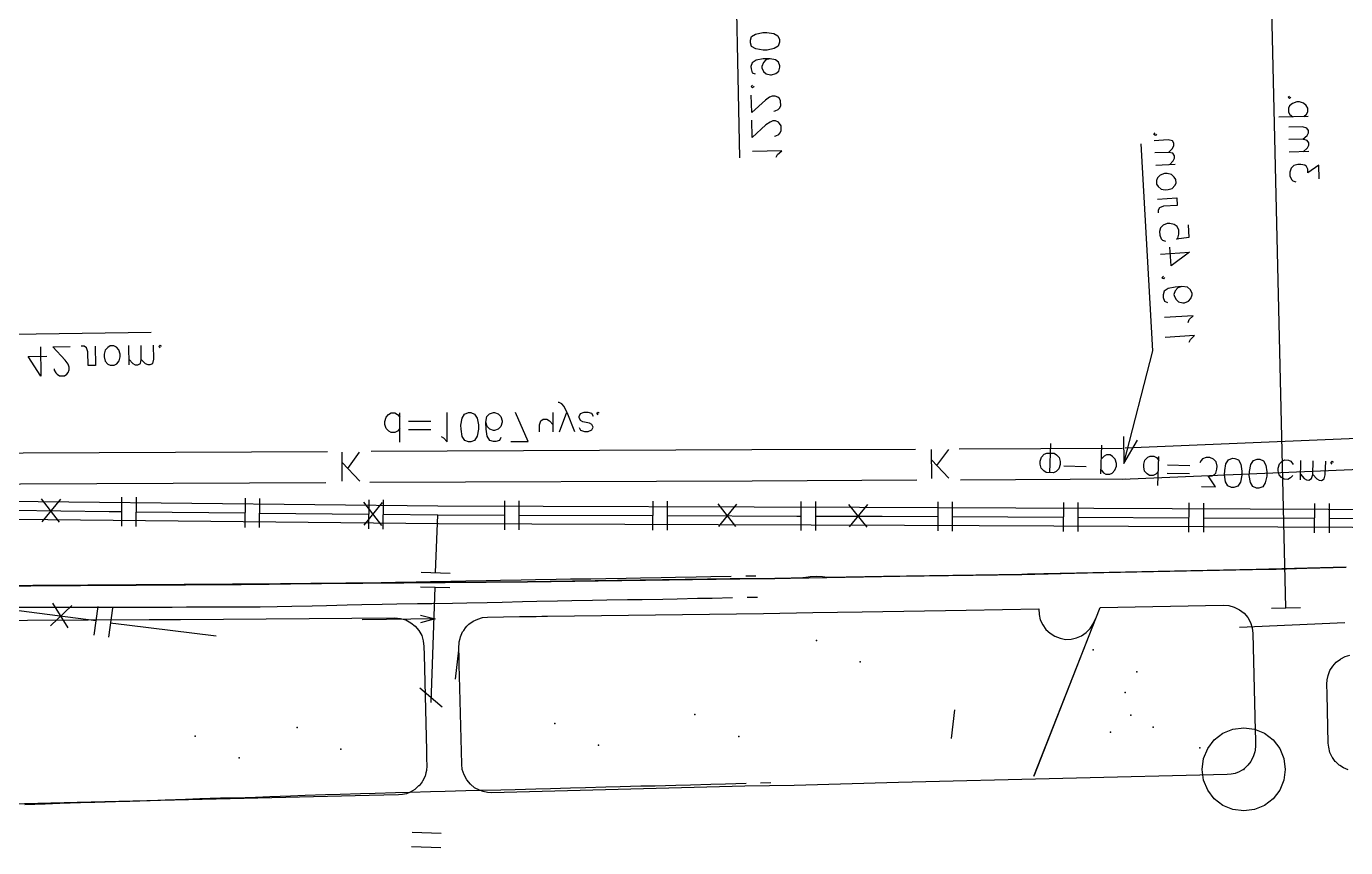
# Model space of a CAD drawing. Header units: metres. Extents: x 131 to 658, y 22 to 173.
# Drawn here: x 350.57 to 398.14, y 91.06 to 120.64 of the extents above; entities that cross this region are included whole.
import ezdxf

# ---------------------------------------------------------------- set-up
doc = ezdxf.new("R2010")
doc.units = ezdxf.units.M
for name, color, linetype in [('CURB', 7, 'Continuous'), ('ELECTR_CABLE', 7, 'Continuous'), ('GAS', 7, 'Continuous'), ('GRASS', 7, 'Continuous'), ('OVERHEAD_POWER_LINE', 7, 'Continuous'), ('ROAD', 7, 'Continuous'), ('SEWER', 7, 'Continuous'), ('SIDEWALK_PATH', 7, 'Continuous'), ('TREE', 7, 'Continuous')]:
    doc.layers.add(name, color=color, linetype=linetype)

msp = doc.modelspace()

# ---------------------------------------------------------------- linework, layer by layer
at = {"layer": 'CURB'}
for points in [[(376.513, 100.844), (376.879, 100.844)], [(350.003, 100.489), (350.735, 100.489), (351.268, 100.5), (352, 100.5), (352.522, 100.5), (353.265, 100.511), (353.787, 100.511), (354.53, 100.511), (355.052, 100.522), (355.784, 100.522), (356.317, 100.522), (357.049, 100.533), (357.571, 100.533), (358.314, 100.533), (358.836, 100.544), (359.091, 100.544), (359.091, 100.544), (359.58, 100.555), (360.101, 100.555), (360.833, 100.577), (361.366, 100.577), (362.098, 100.6), (362.62, 100.6), (363.364, 100.611), (363.885, 100.622), (364.629, 100.633), (365.15, 100.644), (365.882, 100.655), (366.415, 100.666), (367.147, 100.677), (367.669, 100.688), (368.413, 100.699), (368.934, 100.711), (369.678, 100.722), (370.199, 100.733), (370.932, 100.744), (371.464, 100.755), (372.197, 100.766), (372.718, 100.777), (373.462, 100.788), (373.983, 100.799), (374.727, 100.81), (375.248, 100.821), (375.981, 100.833)], [(350.036, 99.712), (350.769, 99.712), (351.301, 99.712), (352.034, 99.712), (352.566, 99.723), (353.299, 99.723), (353.82, 99.723), (354.564, 99.723), (355.085, 99.723), (355.829, 99.723), (356.35, 99.734), (357.094, 99.734), (357.615, 99.734), (358.359, 99.734), (358.88, 99.734), (359.002, 99.734), (359.002, 99.734), (359.613, 99.745), (360.145, 99.756), (360.878, 99.767), (361.399, 99.778), (362.143, 99.801), (362.664, 99.812), (363.408, 99.823), (363.929, 99.834), (364.673, 99.845), (365.194, 99.856), (365.938, 99.867), (366.459, 99.878), (367.192, 99.889), (367.725, 99.9), (368.457, 99.923), (368.978, 99.934), (369.722, 99.945), (370.243, 99.956), (370.987, 99.967), (371.509, 99.978), (372.252, 99.989), (372.774, 100), (373.517, 100.011), (374.039, 100.023), (374.771, 100.045), (375.304, 100.045), (376.036, 100.067)], [(376.558, 100.078), (376.935, 100.078)], [(350.513, 92.61), (351.257, 92.632), (351.778, 92.654), (352.522, 92.676), (353.044, 92.688), (353.787, 92.721), (354.309, 92.732), (355.041, 92.754), (355.574, 92.776), (356.306, 92.799), (356.828, 92.821), (357.571, 92.843), (358.093, 92.854), (358.836, 92.876), (359.358, 92.898), (360.101, 92.921), (360.623, 92.943), (361.355, 92.965), (361.888, 92.976), (362.62, 93.009), (363.153, 93.02), (363.885, 93.043), (364.407, 93.054), (365.15, 93.076), (365.672, 93.087), (366.415, 93.109), (366.937, 93.12), (367.68, 93.143), (368.202, 93.154), (368.945, 93.176), (369.467, 93.187), (370.199, 93.209), (370.732, 93.22), (371.464, 93.242), (371.986, 93.253), (372.729, 93.276), (373.251, 93.287), (373.994, 93.309), (374.516, 93.32), (375.259, 93.342), (375.781, 93.353), (376.524, 93.376)], [(377.046, 93.387), (377.412, 93.398)]]:
    msp.add_lwpolyline(points, dxfattribs=at)
at = {"layer": 'ELECTR_CABLE'}
for points in [[(375.625, 128.486), (375.193, 129.362), (375.193, 129.362), (376.103, 124.657), (376.103, 124.657), (376.291, 115.902)], [(395.988, 99.69), (395.322, 127.909)], [(377.723, 120.074), (377.678, 119.93), (377.678, 119.93), (377.534, 119.841), (377.534, 119.841), (377.279, 119.786), (377.279, 119.786), (377.135, 119.786), (377.135, 119.786), (376.879, 119.83), (376.879, 119.83), (376.724, 119.919), (376.724, 119.919), (376.68, 120.052), (376.68, 120.052), (376.68, 120.141), (376.68, 120.141), (376.724, 120.274), (376.724, 120.274), (376.868, 120.363), (376.868, 120.363), (377.123, 120.418), (377.123, 120.418), (377.268, 120.418), (377.268, 120.418), (377.523, 120.385), (377.523, 120.385), (377.667, 120.296), (377.667, 120.296), (377.723, 120.163), (377.723, 120.163), (377.723, 120.074)], [(377.39, 119.475), (377.234, 119.431), (377.234, 119.431), (377.146, 119.342), (377.146, 119.342), (377.09, 119.198), (377.09, 119.198), (377.09, 119.153), (377.09, 119.153), (377.146, 119.02), (377.146, 119.02), (377.246, 118.931), (377.246, 118.931), (377.401, 118.898), (377.401, 118.898), (377.445, 118.898), (377.445, 118.898), (377.601, 118.943), (377.601, 118.943), (377.701, 119.031), (377.701, 119.031), (377.745, 119.176), (377.745, 119.176), (377.745, 119.22), (377.745, 119.22), (377.689, 119.353), (377.689, 119.353), (377.59, 119.442), (377.59, 119.442), (377.39, 119.475), (377.39, 119.475), (377.135, 119.475), (377.135, 119.475), (376.89, 119.42), (376.89, 119.42), (376.746, 119.331), (376.746, 119.331), (376.691, 119.198), (376.691, 119.198), (376.702, 119.109), (376.702, 119.109), (376.746, 118.965), (376.746, 118.965), (376.846, 118.931)], [(376.813, 118.476), (376.757, 118.432), (376.757, 118.432), (376.713, 118.476), (376.713, 118.476), (376.757, 118.521)], [(377.523, 117.589), (377.578, 117.6), (377.578, 117.6), (377.678, 117.644), (377.678, 117.644), (377.723, 117.689), (377.723, 117.689), (377.778, 117.777), (377.778, 117.777), (377.767, 117.955), (377.767, 117.955), (377.723, 118.044), (377.723, 118.044), (377.667, 118.088), (377.667, 118.088), (377.567, 118.132), (377.567, 118.132), (377.467, 118.132), (377.467, 118.132), (377.368, 118.088), (377.368, 118.088), (377.223, 117.988), (377.223, 117.988), (376.735, 117.533), (376.735, 117.533), (376.713, 118.166)], [(396.166, 118.088), (396.121, 118.044), (396.121, 118.044), (396.066, 118.088), (396.066, 118.088), (396.121, 118.132)], [(396.632, 117.389), (396.731, 117.478), (396.731, 117.478), (396.776, 117.567), (396.776, 117.567), (396.776, 117.7), (396.776, 117.7), (396.72, 117.788), (396.72, 117.788), (396.621, 117.877), (396.621, 117.877), (396.476, 117.922), (396.476, 117.922), (396.376, 117.922), (396.376, 117.922), (396.221, 117.866), (396.221, 117.866), (396.121, 117.777), (396.121, 117.777), (396.077, 117.689), (396.077, 117.689), (396.077, 117.555), (396.077, 117.555), (396.132, 117.467), (396.132, 117.467), (396.232, 117.378)], [(377.545, 116.69), (377.601, 116.701), (377.601, 116.701), (377.701, 116.745), (377.701, 116.745), (377.745, 116.79), (377.745, 116.79), (377.789, 116.879), (377.789, 116.879), (377.789, 117.056), (377.789, 117.056), (377.734, 117.145), (377.734, 117.145), (377.689, 117.189), (377.689, 117.189), (377.59, 117.234), (377.59, 117.234), (377.49, 117.234), (377.49, 117.234), (377.39, 117.189), (377.39, 117.189), (377.234, 117.089), (377.234, 117.089), (376.746, 116.634), (376.746, 116.634), (376.735, 117.267)], [(396.787, 117.389), (395.733, 117.367)], [(396.598, 116.579), (396.754, 116.712), (396.754, 116.712), (396.798, 116.801), (396.798, 116.801), (396.798, 116.89), (396.798, 116.89), (396.743, 116.978), (396.743, 116.978), (396.587, 117.023), (396.587, 117.023), (396.088, 117.012)], [(396.609, 116.124), (396.765, 116.268), (396.765, 116.268), (396.809, 116.357), (396.809, 116.357), (396.809, 116.446), (396.809, 116.446), (396.754, 116.535), (396.754, 116.535), (396.598, 116.579), (396.598, 116.579), (396.099, 116.568)], [(377.612, 115.935), (377.656, 116.024), (377.656, 116.024), (377.811, 116.157), (377.811, 116.157), (376.757, 116.135)], [(396.809, 116.135), (396.11, 116.113)], [(397.186, 115.147), (397.175, 115.647), (397.175, 115.647), (396.776, 115.369), (396.776, 115.369), (396.776, 115.503), (396.776, 115.503), (396.731, 115.591), (396.731, 115.591), (396.676, 115.636), (396.676, 115.636), (396.521, 115.669), (396.521, 115.669), (396.421, 115.669), (396.421, 115.669), (396.276, 115.625), (396.276, 115.625), (396.177, 115.536), (396.177, 115.536), (396.132, 115.392), (396.132, 115.392), (396.132, 115.258), (396.132, 115.258), (396.188, 115.125), (396.188, 115.125), (396.243, 115.081), (396.243, 115.081), (396.343, 115.036)], [(395.466, 99.679), (396.51, 99.701)], [(398.107, 99.157), (394.312, 98.991)]]:
    msp.add_lwpolyline(points, dxfattribs=at)
at = {"layer": 'GAS'}
for points in [[(387.477, 104.561), (387.51, 105.615)], [(387.61, 104.561), (387.344, 104.572), (387.344, 104.572), (387.255, 104.628), (387.255, 104.628), (387.166, 104.728), (387.166, 104.728), (387.133, 104.872), (387.133, 104.872), (387.133, 104.972), (387.133, 104.972), (387.177, 105.127), (387.177, 105.127), (387.277, 105.227), (387.277, 105.227), (387.366, 105.271), (387.366, 105.271), (387.632, 105.26), (387.632, 105.26), (387.721, 105.205), (387.721, 105.205), (387.81, 105.105), (387.81, 105.105), (387.854, 104.961), (387.854, 104.961), (387.843, 104.861), (387.843, 104.861), (387.799, 104.705), (387.799, 104.705), (387.71, 104.605), (387.71, 104.605), (387.61, 104.561)], [(389.319, 104.517), (389.352, 105.56)], [(389.33, 104.661), (389.408, 104.561), (389.408, 104.561), (389.496, 104.506), (389.496, 104.506), (389.641, 104.506), (389.641, 104.506), (389.729, 104.55), (389.729, 104.55), (389.818, 104.65), (389.818, 104.65), (389.874, 104.794), (389.874, 104.794), (389.874, 104.894), (389.874, 104.894), (389.829, 105.049), (389.829, 105.049), (389.741, 105.149), (389.741, 105.149), (389.652, 105.205), (389.652, 105.205), (389.519, 105.205), (389.519, 105.205), (389.43, 105.16), (389.43, 105.16), (389.341, 105.06)], [(391.394, 104.605), (391.294, 104.506), (391.294, 104.506), (391.205, 104.461), (391.205, 104.461), (391.072, 104.461), (391.072, 104.461), (390.983, 104.517), (390.983, 104.517), (390.895, 104.617), (390.895, 104.617), (390.861, 104.772), (390.861, 104.772), (390.861, 104.872), (390.861, 104.872), (390.906, 105.016), (390.906, 105.016), (391.006, 105.116), (391.006, 105.116), (391.094, 105.16), (391.094, 105.16), (391.227, 105.16), (391.227, 105.16), (391.316, 105.105), (391.316, 105.105), (391.405, 105.005)], [(391.372, 104.106), (391.405, 105.149)], [(387.976, 104.805), (388.786, 104.783)], [(391.716, 104.85), (392.526, 104.827)], [(392.947, 104.062), (393.447, 104.051), (393.447, 104.051), (393.18, 104.45), (393.18, 104.45), (393.325, 104.45), (393.325, 104.45), (393.414, 104.495), (393.414, 104.495), (393.458, 104.55), (393.458, 104.55), (393.502, 104.694), (393.502, 104.694), (393.513, 104.794), (393.513, 104.794), (393.469, 104.95), (393.469, 104.95), (393.38, 105.049), (393.38, 105.049), (393.247, 105.105), (393.247, 105.105), (393.114, 105.105), (393.114, 105.105), (392.981, 105.06), (392.981, 105.06), (392.936, 105.005), (392.936, 105.005), (392.881, 104.916)], [(394.024, 104.028), (393.891, 104.084), (393.891, 104.084), (393.813, 104.239), (393.813, 104.239), (393.769, 104.483), (393.769, 104.483), (393.78, 104.639), (393.78, 104.639), (393.824, 104.883), (393.824, 104.883), (393.924, 105.027), (393.924, 105.027), (394.057, 105.083), (394.057, 105.083), (394.146, 105.072), (394.146, 105.072), (394.279, 105.027), (394.279, 105.027), (394.368, 104.872), (394.368, 104.872), (394.401, 104.617), (394.401, 104.617), (394.401, 104.472), (394.401, 104.472), (394.346, 104.217), (394.346, 104.217), (394.257, 104.073), (394.257, 104.073), (394.113, 104.028), (394.113, 104.028), (394.024, 104.028)], [(394.923, 104.006), (394.79, 104.062), (394.79, 104.062), (394.712, 104.206), (394.712, 104.206), (394.667, 104.461), (394.667, 104.461), (394.679, 104.605), (394.679, 104.605), (394.723, 104.861), (394.723, 104.861), (394.823, 105.005), (394.823, 105.005), (394.956, 105.049), (394.956, 105.049), (395.045, 105.049), (395.045, 105.049), (395.178, 104.994), (395.178, 104.994), (395.267, 104.839), (395.267, 104.839), (395.3, 104.594), (395.3, 104.594), (395.3, 104.439), (395.3, 104.439), (395.244, 104.195), (395.244, 104.195), (395.156, 104.051), (395.156, 104.051), (395.011, 104.006), (395.011, 104.006), (394.923, 104.006)], [(396.243, 104.461), (396.154, 104.372), (396.154, 104.372), (396.055, 104.317), (396.055, 104.317), (395.921, 104.328), (395.921, 104.328), (395.833, 104.384), (395.833, 104.384), (395.744, 104.483), (395.744, 104.483), (395.711, 104.628), (395.711, 104.628), (395.711, 104.728), (395.711, 104.728), (395.755, 104.883), (395.755, 104.883), (395.855, 104.972), (395.855, 104.972), (395.944, 105.027), (395.944, 105.027), (396.077, 105.016), (396.077, 105.016), (396.166, 104.972), (396.166, 104.972), (396.254, 104.861)], [(396.51, 104.306), (396.532, 105.005)], [(396.51, 104.506), (396.643, 104.35), (396.643, 104.35), (396.731, 104.306), (396.731, 104.306), (396.82, 104.295), (396.82, 104.295), (396.909, 104.35), (396.909, 104.35), (396.964, 104.495), (396.964, 104.495), (396.976, 104.994)], [(396.964, 104.495), (397.098, 104.339), (397.098, 104.339), (397.186, 104.295), (397.186, 104.295), (397.275, 104.284), (397.275, 104.284), (397.364, 104.339), (397.364, 104.339), (397.408, 104.483), (397.408, 104.483), (397.431, 104.983)], [(397.652, 104.872), (397.608, 104.927), (397.608, 104.927), (397.652, 104.972), (397.652, 104.972), (397.697, 104.927)], [(380.619, 103.307), (365.405, 103.352), (365.405, 103.352), (343.223, 103.596), (343.223, 103.596), (320.73, 103.829), (320.73, 103.829), (297.626, 104.483), (297.626, 104.483), (297.615, 103.862), (297.615, 103.862), (309.222, 103.529), (309.222, 103.529), (320.819, 103.196), (320.819, 103.196), (327.554, 103.152), (327.554, 103.152), (343.123, 102.963), (343.123, 102.963), (365.428, 102.73), (365.428, 102.73), (382.239, 102.675)], [(391.705, 104.55), (392.515, 104.528)], [(351.767, 102.786), (351.124, 103.618)], [(351.146, 102.797), (351.812, 103.607)], [(354.009, 103.684), (353.998, 102.641)], [(354.53, 103.684), (354.519, 102.63)], [(358.459, 103.64), (358.448, 102.586)], [(358.98, 103.629), (358.969, 102.586)], [(363.386, 102.664), (362.742, 103.496)], [(362.753, 102.675), (363.419, 103.485)], [(362.92, 103.585), (362.909, 102.542)], [(363.441, 103.585), (363.43, 102.53)], [(367.813, 103.551), (367.813, 102.508)], [(368.335, 103.551), (368.335, 102.508)], [(373.162, 103.54), (373.151, 102.497)], [(373.684, 103.54), (373.684, 102.486)], [(376.158, 102.619), (375.514, 103.44)], [(375.537, 102.619), (376.191, 103.429)], [(378.499, 103.529), (378.499, 102.475)], [(379.021, 103.529), (379.021, 102.475)], [(380.885, 102.597), (380.231, 103.418)], [(380.253, 102.608), (380.919, 103.418)], [(382.239, 102.675), (417.227, 102.519), (417.227, 102.519), (417.238, 103.152), (417.238, 103.152), (380.619, 103.307)], [(383.438, 103.507), (383.438, 102.464)], [(383.959, 103.507), (383.959, 102.453)], [(387.965, 103.485), (387.954, 102.442)], [(388.487, 103.485), (388.487, 102.442)], [(392.493, 103.474), (392.481, 102.419)], [(393.014, 103.463), (393.014, 102.419)], [(397.02, 103.451), (397.009, 102.397)], [(397.542, 103.451), (397.542, 102.397)], [(350.07, 103.207), (353.554, 103.163), (353.554, 103.163), (353.998, 103.163)], [(354.519, 103.152), (358.459, 103.119)], [(358.98, 103.107), (362.909, 103.063)], [(363.43, 103.063), (365.405, 103.041)], [(365.328, 100.966), (365.405, 103.041)], [(365.405, 103.041), (367.813, 103.03)], [(368.335, 103.03), (373.151, 103.019)], [(373.684, 103.019), (378.355, 102.996), (378.355, 102.996), (378.499, 102.996)], [(379.021, 102.996), (381.429, 102.996)], [(381.429, 102.996), (383.438, 102.985)], [(383.959, 102.985), (387.965, 102.963)], [(388.487, 102.963), (392.493, 102.941)], [(393.014, 102.941), (397.009, 102.93)], [(397.542, 102.919), (401.536, 102.908)], [(364.806, 100.977), (365.849, 100.944)], [(364.784, 100.455), (365.838, 100.422)], [(365.172, 96.283), (365.317, 100.433)], [(349.271, 99.734), (353.088, 99.235)], [(351.446, 99.046), (352.211, 99.778)], [(352.078, 98.968), (351.534, 99.867)], [(353.154, 99.745), (353.01, 98.713)], [(353.676, 99.679), (353.532, 98.635)], [(353.598, 99.157), (354.198, 99.079), (354.198, 99.079), (357.416, 98.691)], [(366.16, 98.169), (366.038, 97.126)], [(365.561, 96.116), (364.762, 96.804)], [(384.037, 96.017), (383.915, 94.985)], [(364.484, 91.611), (365.527, 91.578)], [(364.462, 91.09), (365.516, 91.056)]]:
    msp.add_lwpolyline(points, dxfattribs=at)
at = {"layer": 'GRASS'}
msp.add_lwpolyline([(366.36, 93.675), (366.293, 93.864), (366.271, 94.064), (366.204, 96.804), (366.193, 97.237), (366.182, 97.615), (366.182, 97.936), (366.171, 98.192), (366.171, 98.291), (366.182, 98.391), (366.182, 98.469), (366.215, 98.591), (366.226, 98.647), (366.304, 98.824), (366.349, 98.88), (366.404, 98.968), (366.459, 99.035), (366.526, 99.101), (366.681, 99.212), (366.848, 99.29), (367.025, 99.346), (367.203, 99.357), (368.357, 99.379), (368.457, 99.379), (368.601, 99.379), (368.768, 99.379), (368.956, 99.379), (369.156, 99.39), (369.367, 99.39), (377.146, 99.49), (378.932, 99.523), (380.708, 99.545), (384.458, 99.612), (387.077, 99.656), (387.088, 99.457), (387.133, 99.257), (387.222, 99.079), (387.333, 98.913), (387.488, 98.78), (387.654, 98.669), (387.843, 98.602), (388.043, 98.558), (388.242, 98.569), (388.442, 98.613), (388.62, 98.691), (388.786, 98.802), (388.93, 98.946), (389.041, 99.113), (389.119, 99.301), (386.901, 93.624), (386.901, 93.624), (389.286, 99.701), (393.724, 99.79), (393.935, 99.778), (394.124, 99.723), (394.312, 99.623), (394.479, 99.501), (394.612, 99.346), (394.712, 99.168), (394.767, 98.968), (394.801, 98.769), (394.878, 95.273), (394.889, 94.951), (394.889, 94.752), (394.889, 94.718), (394.878, 94.563), (394.867, 94.507), (394.823, 94.363), (394.734, 94.186), (394.723, 94.163), (394.612, 94.03), (394.601, 94.008), (394.468, 93.886), (394.301, 93.786), (394.157, 93.731), (394.013, 93.697), (393.868, 93.686), (382.017, 93.398), (378.255, 93.298), (376.48, 93.265), (367.347, 93.032), (367.203, 93.043), (367.048, 93.076), (366.914, 93.12), (366.737, 93.209), (366.582, 93.342), (366.459, 93.498)], close=True, dxfattribs=at)
for points in [[(348.405, 99.235), (354.997, 99.268), (356.128, 99.268), (363.863, 99.335), (364.063, 99.312), (364.251, 99.257), (364.44, 99.157), (364.595, 99.035), (364.728, 98.88), (364.828, 98.702), (364.884, 98.502), (364.906, 98.303), (364.917, 98.003), (365.006, 94.552), (365.006, 94.241), (365.017, 94.03), (365.017, 93.997), (365.006, 93.831), (364.977, 93.755), (364.95, 93.631), (364.862, 93.453), (364.85, 93.431), (364.74, 93.287), (364.717, 93.276), (364.584, 93.154), (364.418, 93.054), (364.285, 92.998), (364.14, 92.965), (363.996, 92.954), (362.931, 92.932), (352.411, 92.676), (345.764, 92.51)], [(398.23, 93.853), (398.063, 93.93), (397.93, 94.008), (397.908, 94.03), (397.786, 94.141), (397.763, 94.163), (397.664, 94.308), (397.652, 94.319), (397.575, 94.485), (397.53, 94.674), (397.508, 94.818), (397.475, 96.583), (397.464, 96.938), (397.475, 97.104), (397.508, 97.259), (397.575, 97.437), (397.675, 97.592), (397.797, 97.737), (397.952, 97.848), (397.963, 97.859), (398.119, 97.936), (398.296, 97.992)]]:
    msp.add_lwpolyline(points, dxfattribs=at)
at = {"layer": 'GROUND'}
msp.add_lwpolyline([(395.966, 93.875), (395.915, 93.486), (395.765, 93.125), (395.526, 92.814), (395.216, 92.576), (394.854, 92.426), (394.466, 92.375), (394.078, 92.426), (393.716, 92.576), (393.405, 92.814), (393.167, 93.125), (393.017, 93.486), (392.966, 93.875), (393.017, 94.263), (393.167, 94.625), (393.405, 94.935), (393.716, 95.174), (394.078, 95.324), (394.466, 95.375), (394.854, 95.324), (395.216, 95.174), (395.526, 94.935), (395.765, 94.625), (395.915, 94.263)], close=True, dxfattribs=at)
at = {"layer": 'OVERHEAD_POWER_LINE'}
for points in [[(364.784, 99.434), (365.317, 99.301), (365.317, 99.301), (364.784, 99.157)], [(365.317, 99.301), (362.687, 99.257)]]:
    msp.add_lwpolyline(points, dxfattribs=at)
at = {"layer": 'ROAD'}
msp.add_lwpolyline([(398.163, 101.154), (395.377, 101.088), (394.911, 101.077), (386.667, 100.91), (386.666, 100.91), (386.467, 100.899), (381.484, 100.822), (379.458, 100.786), (379.458, 100.786), (379.283, 100.812), (379.282, 100.812), (379.282, 100.812), (379.058, 100.823), (379.057, 100.823), (378.833, 100.812), (378.833, 100.812), (378.832, 100.812), (378.609, 100.779), (378.573, 100.77), (377.734, 100.755), (377.733, 100.755), (377.556, 100.755), (375.947, 100.733), (368.645, 100.633), (359.735, 100.555), (352.788, 100.511), (350.813, 100.5), (343.256, 100.489)], dxfattribs=at)
at = {"layer": 'SEWER'}
for points in [[(391.327, 116.756), (391.283, 116.712), (391.283, 116.712), (391.227, 116.745), (391.227, 116.745), (391.272, 116.801)], [(391.76, 116.102), (391.904, 116.246), (391.904, 116.246), (391.949, 116.346), (391.949, 116.346), (391.949, 116.435), (391.949, 116.435), (391.893, 116.523), (391.893, 116.523), (391.738, 116.557), (391.738, 116.557), (391.239, 116.523)], [(390.129, 105.871), (390.14, 104.894), (390.14, 104.894), (391.194, 108.955), (391.194, 108.955), (390.772, 116.412)], [(391.793, 115.658), (391.927, 115.802), (391.927, 115.802), (391.971, 115.891), (391.971, 115.891), (391.971, 115.98), (391.971, 115.98), (391.915, 116.068), (391.915, 116.068), (391.76, 116.102), (391.76, 116.102), (391.261, 116.08)], [(391.993, 115.669), (391.294, 115.625)], [(392.026, 114.992), (392.015, 115.125), (392.015, 115.125), (391.96, 115.214), (391.96, 115.214), (391.86, 115.303), (391.86, 115.303), (391.705, 115.336), (391.705, 115.336), (391.605, 115.336), (391.605, 115.336), (391.46, 115.281), (391.46, 115.281), (391.361, 115.181), (391.361, 115.181), (391.316, 115.092), (391.316, 115.092), (391.327, 114.959), (391.327, 114.959), (391.383, 114.87), (391.383, 114.87), (391.494, 114.781), (391.494, 114.781), (391.638, 114.748), (391.638, 114.748), (391.738, 114.759), (391.738, 114.759), (391.882, 114.803), (391.882, 114.803), (391.982, 114.903), (391.982, 114.903), (392.026, 114.992)], [(391.361, 114.415), (392.06, 114.459), (392.06, 114.459), (392.071, 114.193), (392.071, 114.193), (391.571, 114.16), (391.571, 114.16), (391.427, 114.104), (391.427, 114.104), (391.383, 114.016), (391.383, 114.016), (391.383, 113.927)], [(392.459, 113.494), (392.493, 113.039), (392.493, 113.039), (392.038, 112.972), (392.038, 112.972), (392.093, 113.017), (392.093, 113.017), (392.126, 113.161), (392.126, 113.161), (392.126, 113.294), (392.126, 113.294), (392.071, 113.427), (392.071, 113.427), (391.96, 113.505), (391.96, 113.505), (391.805, 113.538), (391.805, 113.538), (391.705, 113.538), (391.705, 113.538), (391.56, 113.483), (391.56, 113.483), (391.472, 113.383), (391.472, 113.383), (391.427, 113.25), (391.427, 113.25), (391.438, 113.117), (391.438, 113.117), (391.494, 112.984), (391.494, 112.984), (391.538, 112.939), (391.538, 112.939), (391.649, 112.906)], [(391.472, 112.44), (392.515, 112.506), (392.515, 112.506), (391.849, 112.018), (391.849, 112.018), (391.805, 112.684)], [(391.616, 111.596), (391.571, 111.552), (391.571, 111.552), (391.516, 111.585), (391.516, 111.585), (391.571, 111.641)], [(392.237, 111.275), (392.093, 111.219), (392.093, 111.219), (391.993, 111.119), (391.993, 111.119), (391.949, 110.986), (391.949, 110.986), (391.96, 110.942), (391.96, 110.942), (392.015, 110.809), (392.015, 110.809), (392.115, 110.72), (392.115, 110.72), (392.271, 110.687), (392.271, 110.687), (392.326, 110.687), (392.326, 110.687), (392.47, 110.742), (392.47, 110.742), (392.559, 110.842), (392.559, 110.842), (392.603, 110.975), (392.603, 110.975), (392.603, 111.019), (392.603, 111.019), (392.548, 111.153), (392.548, 111.153), (392.437, 111.241), (392.437, 111.241), (392.237, 111.275), (392.237, 111.275), (391.993, 111.252), (391.993, 111.252), (391.738, 111.197), (391.738, 111.197), (391.594, 111.097), (391.594, 111.097), (391.56, 110.964), (391.56, 110.964), (391.56, 110.875), (391.56, 110.875), (391.616, 110.742), (391.616, 110.742), (391.716, 110.698)], [(392.459, 109.976), (392.504, 110.076), (392.504, 110.076), (392.648, 110.209), (392.648, 110.209), (391.605, 110.154)], [(347.373, 105.649), (347.65, 104.705), (347.65, 104.705), (347.595, 109.521), (347.595, 109.521), (355.074, 109.621)], [(392.504, 109.266), (392.548, 109.355), (392.548, 109.355), (392.692, 109.499), (392.692, 109.499), (391.638, 109.433)], [(351.079, 109.1), (351.09, 108.045), (351.09, 108.045), (350.636, 108.745), (350.636, 108.745), (351.312, 108.756)], [(351.579, 108.301), (351.579, 108.256), (351.579, 108.256), (351.634, 108.156), (351.634, 108.156), (351.679, 108.112), (351.679, 108.112), (351.767, 108.057), (351.767, 108.057), (351.945, 108.057), (351.945, 108.057), (352.034, 108.112), (352.034, 108.112), (352.078, 108.168), (352.078, 108.168), (352.122, 108.267), (352.122, 108.267), (352.122, 108.367), (352.122, 108.367), (352.078, 108.467), (352.078, 108.467), (351.978, 108.611), (351.978, 108.611), (351.523, 109.1), (351.523, 109.1), (352.156, 109.111)], [(353.055, 109.122), (353.066, 108.423), (353.066, 108.423), (352.799, 108.423), (352.799, 108.423), (352.788, 108.922), (352.788, 108.922), (352.744, 109.066), (352.744, 109.066), (352.655, 109.122), (352.655, 109.122), (352.555, 109.122)], [(353.598, 108.434), (353.743, 108.434), (353.743, 108.434), (353.831, 108.489), (353.831, 108.489), (353.92, 108.589), (353.92, 108.589), (353.953, 108.733), (353.953, 108.733), (353.953, 108.833), (353.953, 108.833), (353.909, 108.989), (353.909, 108.989), (353.82, 109.089), (353.82, 109.089), (353.732, 109.133), (353.732, 109.133), (353.598, 109.133), (353.598, 109.133), (353.51, 109.077), (353.51, 109.077), (353.421, 108.978), (353.421, 108.978), (353.376, 108.833), (353.376, 108.833), (353.376, 108.733), (353.376, 108.733), (353.421, 108.578), (353.421, 108.578), (353.51, 108.478), (353.51, 108.478), (353.598, 108.434)], [(354.275, 108.445), (354.264, 109.144)], [(354.275, 108.645), (354.408, 108.5), (354.408, 108.5), (354.497, 108.445), (354.497, 108.445), (354.597, 108.445), (354.597, 108.445), (354.686, 108.5), (354.686, 108.5), (354.719, 108.645), (354.719, 108.645), (354.719, 109.144)], [(354.719, 108.645), (354.863, 108.5), (354.863, 108.5), (354.952, 108.456), (354.952, 108.456), (355.041, 108.456), (355.041, 108.456), (355.13, 108.5), (355.13, 108.5), (355.174, 108.656), (355.174, 108.656), (355.163, 109.155)], [(355.396, 109.055), (355.352, 109.111), (355.352, 109.111), (355.396, 109.155), (355.396, 109.155), (355.44, 109.111)], [(370.055, 106.747), (369.966, 106.947), (369.966, 106.947), (369.877, 107.047), (369.877, 107.047), (369.789, 107.091), (369.789, 107.091), (369.744, 107.091)], [(364.04, 106.159), (363.952, 106.059), (363.952, 106.059), (363.863, 106.015), (363.863, 106.015), (363.73, 106.015), (363.73, 106.015), (363.641, 106.059), (363.641, 106.059), (363.552, 106.159), (363.552, 106.159), (363.497, 106.303), (363.497, 106.303), (363.497, 106.403), (363.497, 106.403), (363.541, 106.559), (363.541, 106.559), (363.63, 106.658), (363.63, 106.658), (363.73, 106.714), (363.73, 106.714), (363.863, 106.714), (363.863, 106.714), (363.952, 106.658), (363.952, 106.658), (364.04, 106.559)], [(364.04, 105.66), (364.04, 106.714)], [(365.527, 105.871), (365.616, 105.815), (365.616, 105.815), (365.749, 105.671), (365.749, 105.671), (365.749, 106.725)], [(366.515, 105.671), (366.382, 105.726), (366.382, 105.726), (366.293, 105.871), (366.293, 105.871), (366.249, 106.126), (366.249, 106.126), (366.238, 106.27), (366.238, 106.27), (366.282, 106.525), (366.282, 106.525), (366.371, 106.669), (366.371, 106.669), (366.515, 106.725), (366.515, 106.725), (366.604, 106.725), (366.604, 106.725), (366.737, 106.669), (366.737, 106.669), (366.826, 106.525), (366.826, 106.525), (366.87, 106.281), (366.87, 106.281), (366.87, 106.126), (366.87, 106.126), (366.826, 105.882), (366.826, 105.882), (366.737, 105.726), (366.737, 105.726), (366.604, 105.671), (366.604, 105.671), (366.515, 105.671)], [(367.68, 105.826), (367.636, 105.726), (367.636, 105.726), (367.503, 105.682), (367.503, 105.682), (367.414, 105.682), (367.414, 105.682), (367.281, 105.726), (367.281, 105.726), (367.192, 105.882), (367.192, 105.882), (367.147, 106.126), (367.147, 106.126), (367.136, 106.381), (367.136, 106.381), (367.181, 106.581), (367.181, 106.581), (367.27, 106.681), (367.27, 106.681), (367.414, 106.725), (367.414, 106.725), (367.458, 106.725), (367.458, 106.725), (367.591, 106.681), (367.591, 106.681), (367.68, 106.581), (367.68, 106.581), (367.725, 106.425), (367.725, 106.425), (367.725, 106.381), (367.725, 106.381), (367.68, 106.226), (367.68, 106.226), (367.591, 106.126), (367.591, 106.126), (367.458, 106.081), (367.458, 106.081), (367.414, 106.081), (367.414, 106.081), (367.281, 106.126), (367.281, 106.126), (367.192, 106.226), (367.192, 106.226), (367.136, 106.381)], [(368.046, 105.682), (368.668, 105.682), (368.668, 105.682), (368.213, 106.736)], [(369.567, 106.037), (369.567, 106.736)], [(369.8, 106.037), (370.055, 106.747), (370.055, 106.747), (370.332, 106.048)], [(370.51, 106.192), (370.554, 106.092), (370.554, 106.092), (370.698, 106.048), (370.698, 106.048), (370.832, 106.048), (370.832, 106.048), (370.965, 106.104), (370.965, 106.104), (371.009, 106.203), (371.009, 106.203), (370.965, 106.303), (370.965, 106.303), (370.876, 106.348), (370.876, 106.348), (370.643, 106.392), (370.643, 106.392), (370.554, 106.448), (370.554, 106.448), (370.51, 106.547), (370.51, 106.547), (370.51, 106.592), (370.51, 106.592), (370.554, 106.692), (370.554, 106.692), (370.687, 106.747), (370.687, 106.747), (370.821, 106.747), (370.821, 106.747), (370.954, 106.703), (370.954, 106.703), (371.009, 106.603)], [(371.187, 106.647), (371.142, 106.703), (371.142, 106.703), (371.187, 106.747), (371.187, 106.747), (371.231, 106.703)], [(364.351, 106.414), (365.161, 106.414)], [(364.351, 106.115), (365.161, 106.115)], [(369.078, 106.037), (369.078, 106.292), (369.078, 106.292), (369.123, 106.436), (369.123, 106.436), (369.211, 106.492), (369.211, 106.492), (369.345, 106.492), (369.345, 106.492), (369.433, 106.436), (369.433, 106.436), (369.567, 106.292)], [(390.195, 105.46), (414.986, 106.492)], [(390.14, 104.894), (390.639, 105.737)], [(347.706, 105.26), (361.433, 105.327)], [(361.965, 104.261), (361.965, 105.305)], [(362.165, 104.716), (362.587, 105.305)], [(363.008, 105.338), (376.735, 105.393)], [(376.735, 105.393), (382.627, 105.416)], [(383.216, 104.35), (383.205, 105.393)], [(383.404, 104.816), (383.837, 105.393)], [(384.203, 105.427), (390.096, 105.449)], [(390.085, 104.328), (414.963, 105.371)], [(361.965, 104.927), (362.598, 104.261)], [(383.205, 105.027), (383.837, 104.361)], [(347.595, 104.151), (361.377, 104.206)], [(362.953, 104.217), (376.746, 104.273)], [(376.746, 104.273), (382.683, 104.306)], [(384.259, 104.306), (390.195, 104.339)]]:
    msp.add_lwpolyline(points, dxfattribs=at)
at = {"layer": 'SIDEWALK_PATH'}
msp.add_lwpolyline([(343.633, 100.444), (359.091, 100.544), (359.324, 100.544), (359.735, 100.555), (368.646, 100.633), (376.302, 100.733), (377.556, 100.755), (378.122, 100.766), (382.073, 100.833), (386.467, 100.899), (388.831, 100.955), (395.378, 101.088), (395.522, 101.088), (395.633, 101.088), (396.743, 101.121), (398.163, 101.154)], dxfattribs=at)
at = {"layer": 'TREE'}
for p in [(379.058, 98.523), (389.034, 98.179), (380.639, 97.747), (390.615, 97.392), (390.194, 96.647), (374.68, 95.848), (390.396, 95.832), (360.332, 95.388), (369.625, 95.532), (389.662, 95.215), (391.204, 95.393), (356.664, 95.071), (371.207, 94.751), (376.267, 95.062), (358.246, 94.285), (361.908, 94.607), (392.884, 94.655), (394.466, 93.875)]:
    msp.add_point(p, dxfattribs=at)

doc.saveas('drawing.dxf')
